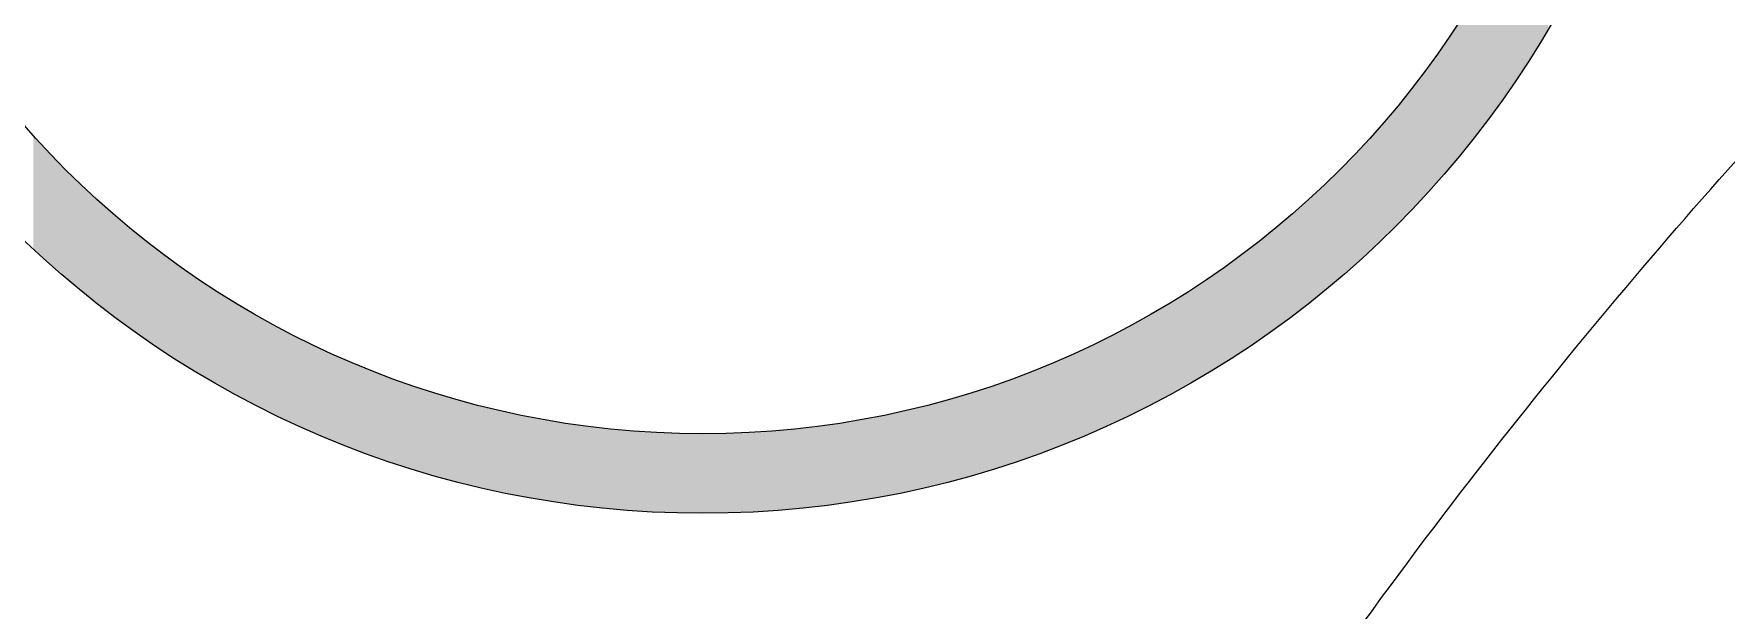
# Model space of a CAD drawing. Extents: x 14808 to 20058, y -13198 to -11680.
# Drawn here: x 15998.978 to 16002.171, y -12011.982 to -12010.895 of the extents above; entities that cross this region are included whole.
import ezdxf

# ---------------------------------------------------------------- set-up
doc = ezdxf.new("R2010")
doc.units = 0
doc.header["$LTSCALE"] = 7
doc.header["$MEASUREMENT"] = 0
doc.layers.get('0').update_dxf_attribs({"color": 2, "linetype": 'CONTINUOUS'})
doc.layers.add('D', color=2, linetype='CONTINUOUS')

msp = doc.modelspace()

# ---------------------------------------------------------------- linework, layer by layer
at = {"color": 7, "linetype": 'Continuous', "lineweight": 15}
for radius in [16.3242, 15.7587]:
    msp.add_circle((16010.5812, -12018.6267), radius, dxfattribs=at)
msp.add_open_spline([(15999.3312, -12018.6267), (15999.3367, -12018.3561), (15999.3473, -12017.8454), (15999.425, -12017.129), (15999.527, -12016.5091), (15999.6769, -12015.8263), (15999.8994, -12015.0553), (16000.2333, -12014.1795), (16000.6527, -12013.3058), (16001.139, -12012.4856), (16001.6632, -12011.7516), (16002.2225, -12011.0804), (16002.8233, -12010.4635), (16003.6071, -12009.776), (16004.4823, -12009.1523), (16005.1552, -12008.7666), (16005.5436, -12008.5664), (16005.6671, -12008.5068), (16005.7287, -12008.477)], degree=3, knots=[0, 0, 0, 0, 0.054702, 0.103217, 0.145543, 0.181681, 0.244502, 0.307634, 0.371182, 0.440853, 0.501729, 0.556883, 0.624061, 0.687782, 0.795186, 0.898263, 0.9492, 1, 1, 1, 1], dxfattribs=at)
at = {"layer": 'D'}
for radius in [1.85, 1.7]:
    msp.add_circle((16000.2401, -12009.9489), radius, dxfattribs=at)
for points in [[(16001.8207, -12010.9099), (16001.8139, -12010.5912), (16001.8207, -12010.5746)], [(16001.8207, -12010.9099), (16001.8207, -12010.5746), (16001.8357, -12010.8849)], [(16001.8047, -12010.9358), (16001.7885, -12010.6505), (16001.8047, -12010.6138)], [(16001.8139, -12010.9213), (16001.8047, -12010.6138), (16001.8139, -12010.5912)], [(16001.8047, -12010.9358), (16001.8047, -12010.6138), (16001.8139, -12010.9213)], [(16001.8139, -12010.9213), (16001.8139, -12010.5912), (16001.8207, -12010.9099)], [(16001.7875, -12010.9627), (16001.7694, -12010.6913), (16001.7875, -12010.6527)], [(16001.7885, -12010.9612), (16001.7875, -12010.6527), (16001.7885, -12010.6505)], [(16001.7875, -12010.9627), (16001.7875, -12010.6527), (16001.7885, -12010.9612)], [(16001.7885, -12010.9612), (16001.7885, -12010.6505), (16001.8047, -12010.9358)], [(16001.7621, -12011.0006), (16001.7502, -12010.7297), (16001.7621, -12010.706)], [(16001.7694, -12010.9897), (16001.7621, -12010.706), (16001.7694, -12010.6913)], [(16001.7621, -12011.0006), (16001.7621, -12010.706), (16001.7694, -12010.9897)], [(16001.7694, -12010.9897), (16001.7694, -12010.6913), (16001.7875, -12010.9627)], [(16001.7502, -12011.0173), (16001.7345, -12010.759), (16001.7502, -12010.7297)], [(16001.7502, -12011.0173), (16001.7502, -12010.7297), (16001.7621, -12011.0006)], [(16001.7299, -12011.0455), (16001.7086, -12010.8053), (16001.7299, -12010.7677)], [(16001.7345, -12011.0394), (16001.7299, -12010.7677), (16001.7345, -12010.759)], [(16001.7299, -12011.0455), (16001.7299, -12010.7677), (16001.7345, -12011.0394)], [(16001.7345, -12011.0394), (16001.7345, -12010.759), (16001.7502, -12011.0173)], [(16001.7086, -12011.0739), (16001.7059, -12010.8097), (16001.7086, -12010.8053)], [(16001.7086, -12011.0739), (16001.7086, -12010.8053), (16001.7299, -12011.0455)], [(16001.7059, -12011.0775), (16001.6863, -12010.8424), (16001.7059, -12010.8097)], [(16001.7059, -12011.0775), (16001.7059, -12010.8097), (16001.7086, -12011.0739)], [(16001.6763, -12011.1149), (16001.663, -12010.8791), (16001.6763, -12010.8581)], [(16001.6863, -12011.1023), (16001.6763, -12010.8581), (16001.6863, -12010.8424)], [(16001.6763, -12011.1149), (16001.6763, -12010.8581), (16001.6863, -12011.1023)], [(16001.6863, -12011.1023), (16001.6863, -12010.8424), (16001.7059, -12011.0775)], [(16001.663, -12011.131), (16001.6457, -12010.9048), (16001.663, -12010.8791)], [(16001.663, -12011.131), (16001.663, -12010.8791), (16001.6763, -12011.1149)], [(16001.6386, -12011.1597), (16001.6142, -12010.9498), (16001.6386, -12010.9153)], [(16001.6457, -12011.1516), (16001.6386, -12010.9153), (16001.6457, -12010.9048)], [(16001.6386, -12011.1597), (16001.6386, -12010.9153), (16001.6457, -12011.1516)], [(16001.6457, -12011.1516), (16001.6457, -12010.9048), (16001.663, -12011.131)], [(16001.6133, -12011.1885), (16001.5871, -12010.986), (16001.6133, -12010.9509)], [(16001.6142, -12011.1876), (16001.6133, -12010.9509), (16001.6142, -12010.9498)], [(16001.6133, -12011.1885), (16001.6133, -12010.9509), (16001.6142, -12011.1876)], [(16001.6142, -12011.1876), (16001.6142, -12010.9498), (16001.6386, -12011.1597)], [(16001.5816, -12011.2227), (16001.5599, -12011.0204), (16001.5816, -12010.9929)], [(16001.5871, -12011.2169), (16001.5816, -12010.9929), (16001.5871, -12010.986)], [(16001.5816, -12011.2227), (16001.5816, -12010.9929), (16001.5871, -12011.2169)], [(16001.5871, -12011.2169), (16001.5871, -12010.986), (16001.6133, -12011.1885)], [(16001.5599, -12011.2451), (16001.5482, -12011.0344), (16001.5599, -12011.0204)], [(16001.5599, -12011.2451), (16001.5599, -12011.0204), (16001.5816, -12011.2227)], [(16001.5318, -12011.2731), (16001.5139, -12011.0744), (16001.5318, -12011.0541)], [(16001.5482, -12011.257), (16001.5318, -12011.0541), (16001.5482, -12011.0344)], [(16001.5318, -12011.2731), (16001.5318, -12011.0541), (16001.5482, -12011.257)], [(16001.5482, -12011.257), (16001.5482, -12011.0344), (16001.5599, -12011.2451)], [(15999.0014, -12011.323), (15998.9774, -12011.0872), (15999.0014, -12011.113)], [(15998.9774, -12011.3008), (15998.9774, -12011.0872), (15999.0014, -12011.323)], [(16001.5027, -12011.3008), (16001.4788, -12011.113), (16001.5027, -12011.0872)], [(16001.5139, -12011.2904), (16001.5027, -12011.0872), (16001.5139, -12011.0744)], [(16001.5027, -12011.3008), (16001.5027, -12011.0872), (16001.5139, -12011.2904)], [(16001.5139, -12011.2904), (16001.5139, -12011.0744), (16001.5318, -12011.2731)], [(15999.0073, -12011.3282), (15999.0014, -12011.113), (15999.0073, -12011.1194)], [(15999.0014, -12011.323), (15999.0014, -12011.113), (15999.0073, -12011.3282)], [(15999.0373, -12011.3545), (15999.0073, -12011.1194), (15999.0373, -12011.1503)], [(15999.0073, -12011.3282), (15999.0073, -12011.1194), (15999.0373, -12011.3545)], [(16001.4729, -12011.3282), (16001.4428, -12011.1503), (16001.4729, -12011.1194)], [(16001.4788, -12011.323), (16001.4729, -12011.1194), (16001.4788, -12011.113)], [(16001.4729, -12011.3282), (16001.4729, -12011.1194), (16001.4788, -12011.323)], [(16001.4788, -12011.323), (16001.4788, -12011.113), (16001.5027, -12011.3008)], [(15999.038, -12011.3551), (15999.0373, -12011.1503), (15999.038, -12011.151)], [(15999.0373, -12011.3545), (15999.0373, -12011.1503), (15999.038, -12011.3551)], [(15999.0695, -12011.3814), (15999.038, -12011.151), (15999.0695, -12011.1817)], [(15999.038, -12011.3551), (15999.038, -12011.151), (15999.0695, -12011.3814)], [(16001.4422, -12011.3551), (16001.4106, -12011.1817), (16001.4422, -12011.151)], [(16001.4428, -12011.3545), (16001.4422, -12011.151), (16001.4428, -12011.1503)], [(16001.4422, -12011.3551), (16001.4422, -12011.151), (16001.4428, -12011.3545)], [(16001.4428, -12011.3545), (16001.4428, -12011.1503), (16001.4729, -12011.3282)], [(15999.074, -12011.3851), (15999.0695, -12011.1817), (15999.074, -12011.1858)], [(15999.0695, -12011.3814), (15999.0695, -12011.1817), (15999.074, -12011.3851)], [(15999.1018, -12011.4071), (15999.074, -12011.1858), (15999.1018, -12011.2115)], [(15999.074, -12011.3851), (15999.074, -12011.1858), (15999.1018, -12011.4071)], [(16001.4061, -12011.3851), (16001.3784, -12011.2115), (16001.4061, -12011.1858)], [(16001.4106, -12011.3814), (16001.4061, -12011.1858), (16001.4106, -12011.1817)], [(16001.4061, -12011.3851), (16001.4061, -12011.1858), (16001.4106, -12011.3814)], [(16001.4106, -12011.3814), (16001.4106, -12011.1817), (16001.4422, -12011.3551)], [(15999.1115, -12011.4147), (15999.1018, -12011.2115), (15999.1115, -12011.22)], [(15999.1018, -12011.4071), (15999.1018, -12011.2115), (15999.1115, -12011.4147)], [(15999.1348, -12011.4323), (15999.1115, -12011.22), (15999.1348, -12011.2406)], [(15999.1115, -12011.4147), (15999.1115, -12011.22), (15999.1348, -12011.4323)], [(16001.3687, -12011.4147), (16001.3453, -12011.2406), (16001.3687, -12011.22)], [(16001.3784, -12011.4071), (16001.3687, -12011.22), (16001.3784, -12011.2115)], [(16001.3687, -12011.4147), (16001.3687, -12011.22), (16001.3784, -12011.4071)], [(16001.3784, -12011.4071), (16001.3784, -12011.2115), (16001.4061, -12011.3851)], [(15999.1496, -12011.4433), (15999.1348, -12011.2406), (15999.1496, -12011.2529)], [(15999.1348, -12011.4323), (15999.1348, -12011.2406), (15999.1496, -12011.4433)], [(15999.1686, -12011.4568), (15999.1496, -12011.2529), (15999.1686, -12011.2687)], [(15999.1496, -12011.4433), (15999.1496, -12011.2529), (15999.1686, -12011.4568)], [(16001.3306, -12011.4433), (16001.3116, -12011.2687), (16001.3306, -12011.2529)], [(16001.3453, -12011.4323), (16001.3306, -12011.2529), (16001.3453, -12011.2406)], [(16001.3306, -12011.4433), (16001.3306, -12011.2529), (16001.3453, -12011.4323)], [(16001.3453, -12011.4323), (16001.3453, -12011.2406), (16001.3687, -12011.4147)], [(15999.1884, -12011.4709), (15999.1686, -12011.2687), (15999.1884, -12011.2843)], [(15999.1686, -12011.4568), (15999.1686, -12011.2687), (15999.1884, -12011.4709)], [(15999.203, -12011.4807), (15999.1884, -12011.2843), (15999.203, -12011.2959)], [(15999.1884, -12011.4709), (15999.1884, -12011.2843), (15999.203, -12011.4807)], [(16001.2918, -12011.4709), (16001.2772, -12011.2959), (16001.2918, -12011.2843)], [(16001.3116, -12011.4568), (16001.2918, -12011.2843), (16001.3116, -12011.2687)], [(16001.2918, -12011.4709), (16001.2918, -12011.2843), (16001.3116, -12011.4568)], [(16001.3116, -12011.4568), (16001.3116, -12011.2687), (16001.3306, -12011.4433)], [(15999.2277, -12011.4973), (15999.203, -12011.2959), (15999.2277, -12011.3144)], [(15999.203, -12011.4807), (15999.203, -12011.2959), (15999.2277, -12011.4973)], [(15999.238, -12011.5038), (15999.2277, -12011.3144), (15999.238, -12011.3221)], [(15999.2277, -12011.4973), (15999.2277, -12011.3144), (15999.238, -12011.5038)], [(16001.2524, -12011.4973), (16001.2421, -12011.3221), (16001.2524, -12011.3144)], [(16001.2772, -12011.4807), (16001.2524, -12011.3144), (16001.2772, -12011.2959)], [(16001.2524, -12011.4973), (16001.2524, -12011.3144), (16001.2772, -12011.4807)], [(16001.2772, -12011.4807), (16001.2772, -12011.2959), (16001.2918, -12011.4709)], [(15999.2677, -12011.5227), (15999.238, -12011.3221), (15999.2677, -12011.3432)], [(15999.238, -12011.5038), (15999.238, -12011.3221), (15999.2677, -12011.5227)], [(15999.2736, -12011.5263), (15999.2677, -12011.3432), (15999.2736, -12011.3474)], [(15999.2677, -12011.5227), (15999.2677, -12011.3432), (15999.2736, -12011.5263)], [(15999.3081, -12011.547), (15999.2736, -12011.3474), (15999.3081, -12011.3706)], [(15999.2736, -12011.5263), (15999.2736, -12011.3474), (15999.3081, -12011.547)], [(16001.2065, -12011.5263), (16001.172, -12011.3706), (16001.2065, -12011.3474)], [(16001.2125, -12011.5227), (16001.2065, -12011.3474), (16001.2125, -12011.3432)], [(16001.2065, -12011.5263), (16001.2065, -12011.3474), (16001.2125, -12011.5227)], [(16001.2421, -12011.5038), (16001.2125, -12011.3432), (16001.2421, -12011.3221)], [(16001.2125, -12011.5227), (16001.2125, -12011.3432), (16001.2421, -12011.5038)], [(16001.2421, -12011.5038), (16001.2421, -12011.3221), (16001.2524, -12011.4973)], [(15999.3098, -12011.548), (15999.3081, -12011.3706), (15999.3098, -12011.3718)], [(15999.3081, -12011.547), (15999.3081, -12011.3706), (15999.3098, -12011.548)], [(15999.3465, -12011.5687), (15999.3098, -12011.3718), (15999.3465, -12011.3951)], [(15999.3098, -12011.548), (15999.3098, -12011.3718), (15999.3465, -12011.5687)], [(16001.1703, -12011.548), (16001.1336, -12011.3951), (16001.1703, -12011.3718)], [(16001.172, -12011.547), (16001.1703, -12011.3718), (16001.172, -12011.3706)], [(16001.1703, -12011.548), (16001.1703, -12011.3718), (16001.172, -12011.547)], [(16001.172, -12011.547), (16001.172, -12011.3706), (16001.2065, -12011.5263)], [(15999.349, -12011.5702), (15999.3465, -12011.3951), (15999.349, -12011.3966)], [(15999.3465, -12011.5687), (15999.3465, -12011.3951), (15999.349, -12011.5702)], [(15999.3837, -12011.5886), (15999.349, -12011.3966), (15999.3837, -12011.4174)], [(15999.349, -12011.5702), (15999.349, -12011.3966), (15999.3837, -12011.5886)], [(16001.1311, -12011.5702), (16001.0965, -12011.4174), (16001.1311, -12011.3966)], [(16001.1336, -12011.5687), (16001.1311, -12011.3966), (16001.1336, -12011.3951)], [(16001.1311, -12011.5702), (16001.1311, -12011.3966), (16001.1336, -12011.5687)], [(16001.1336, -12011.5687), (16001.1336, -12011.3951), (16001.1703, -12011.548)], [(15999.3904, -12011.5922), (15999.3837, -12011.4174), (15999.3904, -12011.4212)], [(15999.3837, -12011.5886), (15999.3837, -12011.4174), (15999.3904, -12011.5922)], [(15999.4213, -12011.6077), (15999.3904, -12011.4212), (15999.4213, -12011.4387)], [(15999.3904, -12011.5922), (15999.3904, -12011.4212), (15999.4213, -12011.6077)], [(15999.4321, -12011.6131), (15999.4213, -12011.4387), (15999.4321, -12011.4445)], [(15999.4213, -12011.6077), (15999.4213, -12011.4387), (15999.4321, -12011.6131)], [(15999.4593, -12011.6259), (15999.4321, -12011.4445), (15999.4593, -12011.459)], [(15999.4321, -12011.6131), (15999.4321, -12011.4445), (15999.4593, -12011.6259)], [(16001.0481, -12011.6131), (16001.0209, -12011.459), (16001.0481, -12011.4445)], [(16001.0589, -12011.6077), (16001.0481, -12011.4445), (16001.0589, -12011.4387)], [(16001.0481, -12011.6131), (16001.0481, -12011.4445), (16001.0589, -12011.6077)], [(16001.0898, -12011.5922), (16001.0589, -12011.4387), (16001.0898, -12011.4212)], [(16001.0589, -12011.6077), (16001.0589, -12011.4387), (16001.0898, -12011.5922)], [(16001.0965, -12011.5886), (16001.0898, -12011.4212), (16001.0965, -12011.4174)], [(16001.0898, -12011.5922), (16001.0898, -12011.4212), (16001.0965, -12011.5886)], [(16001.0965, -12011.5886), (16001.0965, -12011.4174), (16001.1311, -12011.5702)], [(15999.4742, -12011.6329), (15999.4593, -12011.459), (15999.4742, -12011.4664)], [(15999.4593, -12011.6259), (15999.4593, -12011.459), (15999.4742, -12011.6329)], [(15999.4976, -12011.6432), (15999.4742, -12011.4664), (15999.4976, -12011.4782)], [(15999.4742, -12011.6329), (15999.4742, -12011.4664), (15999.4976, -12011.6432)], [(16001.006, -12011.6329), (16000.9825, -12011.4782), (16001.006, -12011.4664)], [(16001.0209, -12011.6259), (16001.006, -12011.4664), (16001.0209, -12011.459)], [(16001.006, -12011.6329), (16001.006, -12011.4664), (16001.0209, -12011.6259)], [(16001.0209, -12011.6259), (16001.0209, -12011.459), (16001.0481, -12011.6131)], [(15999.5165, -12011.6515), (15999.4976, -12011.4782), (15999.5165, -12011.4871)], [(15999.4976, -12011.6432), (15999.4976, -12011.4782), (15999.5165, -12011.6515)], [(15999.5363, -12011.6596), (15999.5165, -12011.4871), (15999.5363, -12011.4963)], [(15999.5165, -12011.6515), (15999.5165, -12011.4871), (15999.5363, -12011.6596)], [(15999.5591, -12011.669), (15999.5363, -12011.4963), (15999.5591, -12011.5064)], [(15999.5363, -12011.6596), (15999.5363, -12011.4963), (15999.5591, -12011.669)], [(15999.5752, -12011.6751), (15999.5591, -12011.5064), (15999.5752, -12011.5135)], [(15999.5591, -12011.669), (15999.5591, -12011.5064), (15999.5752, -12011.6751)], [(16000.9211, -12011.669), (16000.905, -12011.5135), (16000.9211, -12011.5064)], [(16000.9439, -12011.6596), (16000.9211, -12011.5064), (16000.9439, -12011.4963)], [(16000.9211, -12011.669), (16000.9211, -12011.5064), (16000.9439, -12011.6596)], [(16000.9636, -12011.6515), (16000.9439, -12011.4963), (16000.9636, -12011.4871)], [(16000.9439, -12011.6596), (16000.9439, -12011.4963), (16000.9636, -12011.6515)], [(16000.9825, -12011.6432), (16000.9636, -12011.4871), (16000.9825, -12011.4782)], [(16000.9636, -12011.6515), (16000.9636, -12011.4871), (16000.9825, -12011.6432)], [(16000.9825, -12011.6432), (16000.9825, -12011.4782), (16001.006, -12011.6329)], [(15999.6019, -12011.6853), (15999.5752, -12011.5135), (15999.6019, -12011.5244)], [(15999.5752, -12011.6751), (15999.5752, -12011.5135), (15999.6019, -12011.6853)], [(15999.6143, -12011.6897), (15999.6019, -12011.5244), (15999.6143, -12011.5295)], [(15999.6019, -12011.6853), (15999.6019, -12011.5244), (15999.6143, -12011.6897)], [(15999.6448, -12011.7005), (15999.6143, -12011.5295), (15999.6448, -12011.5412)], [(15999.6143, -12011.6897), (15999.6143, -12011.5295), (15999.6448, -12011.7005)], [(15999.6536, -12011.7034), (15999.6448, -12011.5412), (15999.6536, -12011.5445)], [(15999.6448, -12011.7005), (15999.6448, -12011.5412), (15999.6536, -12011.7034)], [(16000.8353, -12011.7005), (16000.8265, -12011.5445), (16000.8353, -12011.5412)], [(16000.8658, -12011.6897), (16000.8353, -12011.5412), (16000.8658, -12011.5295)], [(16000.8353, -12011.7005), (16000.8353, -12011.5412), (16000.8658, -12011.6897)], [(16000.8783, -12011.6853), (16000.8658, -12011.5295), (16000.8783, -12011.5244)], [(16000.8658, -12011.6897), (16000.8658, -12011.5295), (16000.8783, -12011.6853)], [(16000.905, -12011.6751), (16000.8783, -12011.5244), (16000.905, -12011.5135)], [(16000.8783, -12011.6853), (16000.8783, -12011.5244), (16000.905, -12011.6751)], [(16000.905, -12011.6751), (16000.905, -12011.5135), (16000.9211, -12011.669)], [(15999.6879, -12011.7146), (15999.6536, -12011.5445), (15999.6879, -12011.5566)], [(15999.6536, -12011.7034), (15999.6536, -12011.5445), (15999.6879, -12011.7146)], [(15999.6931, -12011.7161), (15999.6879, -12011.5566), (15999.6931, -12011.5585)], [(15999.6879, -12011.7146), (15999.6879, -12011.5566), (15999.6931, -12011.7161)], [(15999.731, -12011.7275), (15999.6931, -12011.5585), (15999.731, -12011.5709)], [(15999.6931, -12011.7161), (15999.6931, -12011.5585), (15999.731, -12011.7275)], [(15999.7327, -12011.7279), (15999.731, -12011.5709), (15999.7327, -12011.5714)], [(15999.731, -12011.7275), (15999.731, -12011.5709), (15999.7327, -12011.7279)], [(15999.7723, -12011.7387), (15999.7327, -12011.5714), (15999.7723, -12011.5833)], [(15999.7327, -12011.7279), (15999.7327, -12011.5714), (15999.7723, -12011.7387)], [(16000.7475, -12011.7279), (16000.7078, -12011.5833), (16000.7475, -12011.5714)], [(16000.7491, -12011.7275), (16000.7475, -12011.5714), (16000.7491, -12011.5709)], [(16000.7475, -12011.7279), (16000.7475, -12011.5714), (16000.7491, -12011.7275)], [(16000.7871, -12011.7161), (16000.7491, -12011.5709), (16000.7871, -12011.5585)], [(16000.7491, -12011.7275), (16000.7491, -12011.5709), (16000.7871, -12011.7161)], [(16000.7923, -12011.7146), (16000.7871, -12011.5585), (16000.7923, -12011.5566)], [(16000.7871, -12011.7161), (16000.7871, -12011.5585), (16000.7923, -12011.7146)], [(16000.8265, -12011.7034), (16000.7923, -12011.5566), (16000.8265, -12011.5445)], [(16000.7923, -12011.7146), (16000.7923, -12011.5566), (16000.8265, -12011.7034)], [(16000.8265, -12011.7034), (16000.8265, -12011.5445), (16000.8353, -12011.7005)], [(15999.7742, -12011.7393), (15999.7723, -12011.5833), (15999.7742, -12011.5838)], [(15999.7723, -12011.7387), (15999.7723, -12011.5833), (15999.7742, -12011.7393)], [(15999.812, -12011.7486), (15999.7742, -12011.5838), (15999.812, -12011.5941)], [(15999.7742, -12011.7393), (15999.7742, -12011.5838), (15999.812, -12011.7486)], [(15999.8173, -12011.7499), (15999.812, -12011.5941), (15999.8173, -12011.5954)], [(15999.812, -12011.7486), (15999.812, -12011.5941), (15999.8173, -12011.7499)], [(15999.8516, -12011.7575), (15999.8173, -12011.5954), (15999.8516, -12011.6039)], [(15999.8173, -12011.7499), (15999.8173, -12011.5954), (15999.8516, -12011.7575)], [(15999.8604, -12011.7595), (15999.8516, -12011.6039), (15999.8604, -12011.6059)], [(15999.8516, -12011.7575), (15999.8516, -12011.6039), (15999.8604, -12011.7595)], [(16000.6285, -12011.7575), (16000.6197, -12011.6059), (16000.6285, -12011.6039)], [(16000.6628, -12011.7499), (16000.6285, -12011.6039), (16000.6628, -12011.5954)], [(16000.6285, -12011.7575), (16000.6285, -12011.6039), (16000.6628, -12011.7499)], [(16000.6682, -12011.7486), (16000.6628, -12011.5954), (16000.6682, -12011.5941)], [(16000.6628, -12011.7499), (16000.6628, -12011.5954), (16000.6682, -12011.7486)], [(16000.706, -12011.7393), (16000.6682, -12011.5941), (16000.706, -12011.5838)], [(16000.6682, -12011.7486), (16000.6682, -12011.5941), (16000.706, -12011.7393)], [(16000.7078, -12011.7387), (16000.706, -12011.5838), (16000.7078, -12011.5833)], [(16000.706, -12011.7393), (16000.706, -12011.5838), (16000.7078, -12011.7387)], [(16000.7078, -12011.7387), (16000.7078, -12011.5833), (16000.7475, -12011.7279)], [(15999.8912, -12011.7656), (15999.8604, -12011.6059), (15999.8912, -12011.6127)], [(15999.8604, -12011.7595), (15999.8604, -12011.6059), (15999.8912, -12011.7656)], [(15999.9034, -12011.768), (15999.8912, -12011.6127), (15999.9034, -12011.6151)], [(15999.8912, -12011.7656), (15999.8912, -12011.6127), (15999.9034, -12011.768)], [(15999.9307, -12011.7727), (15999.9034, -12011.6151), (15999.9307, -12011.6205)], [(15999.9034, -12011.768), (15999.9034, -12011.6151), (15999.9307, -12011.7727)], [(15999.9463, -12011.7754), (15999.9307, -12011.6205), (15999.9463, -12011.6232)], [(15999.9307, -12011.7727), (15999.9307, -12011.6205), (15999.9463, -12011.7754)], [(15999.9701, -12011.779), (15999.9463, -12011.6232), (15999.9701, -12011.6273)], [(15999.9463, -12011.7754), (15999.9463, -12011.6232), (15999.9701, -12011.779)], [(15999.989, -12011.7818), (15999.9701, -12011.6273), (15999.989, -12011.6301)], [(15999.9701, -12011.779), (15999.9701, -12011.6273), (15999.989, -12011.7818)], [(16000.0094, -12011.7843), (15999.989, -12011.6301), (16000.0094, -12011.6332)], [(15999.989, -12011.7818), (15999.989, -12011.6301), (16000.0094, -12011.7843)], [(16000.0316, -12011.7871), (16000.0094, -12011.6332), (16000.0316, -12011.6359)], [(16000.0094, -12011.7843), (16000.0094, -12011.6332), (16000.0316, -12011.7871)], [(16000.0485, -12011.7888), (16000.0316, -12011.6359), (16000.0485, -12011.638)], [(16000.0316, -12011.7871), (16000.0316, -12011.6359), (16000.0485, -12011.7888)], [(16000.4486, -12011.7871), (16000.4317, -12011.638), (16000.4486, -12011.6359)], [(16000.4708, -12011.7843), (16000.4486, -12011.6359), (16000.4708, -12011.6332)], [(16000.4486, -12011.7871), (16000.4486, -12011.6359), (16000.4708, -12011.7843)], [(16000.4911, -12011.7818), (16000.4708, -12011.6332), (16000.4911, -12011.6301)], [(16000.4708, -12011.7843), (16000.4708, -12011.6332), (16000.4911, -12011.7818)], [(16000.51, -12011.779), (16000.4911, -12011.6301), (16000.51, -12011.6273)], [(16000.4911, -12011.7818), (16000.4911, -12011.6301), (16000.51, -12011.779)], [(16000.5338, -12011.7754), (16000.51, -12011.6273), (16000.5338, -12011.6232)], [(16000.51, -12011.779), (16000.51, -12011.6273), (16000.5338, -12011.7754)], [(16000.5494, -12011.7727), (16000.5338, -12011.6232), (16000.5494, -12011.6205)], [(16000.5338, -12011.7754), (16000.5338, -12011.6232), (16000.5494, -12011.7727)], [(16000.5767, -12011.768), (16000.5494, -12011.6205), (16000.5767, -12011.6151)], [(16000.5494, -12011.7727), (16000.5494, -12011.6205), (16000.5767, -12011.768)], [(16000.5889, -12011.7656), (16000.5767, -12011.6151), (16000.5889, -12011.6127)], [(16000.5767, -12011.768), (16000.5767, -12011.6151), (16000.5889, -12011.7656)], [(16000.6197, -12011.7595), (16000.5889, -12011.6127), (16000.6197, -12011.6059)], [(16000.5889, -12011.7656), (16000.5889, -12011.6127), (16000.6197, -12011.7595)], [(16000.6197, -12011.7595), (16000.6197, -12011.6059), (16000.6285, -12011.7575)], [(16000.0738, -12011.7914), (16000.0485, -12011.638), (16000.0738, -12011.6406)], [(16000.0485, -12011.7888), (16000.0485, -12011.638), (16000.0738, -12011.7914)], [(16000.0873, -12011.7925), (16000.0738, -12011.6406), (16000.0873, -12011.642)], [(16000.0738, -12011.7914), (16000.0738, -12011.6406), (16000.0873, -12011.7925)], [(16000.1159, -12011.7947), (16000.0873, -12011.642), (16000.1159, -12011.6443)], [(16000.0873, -12011.7925), (16000.0873, -12011.642), (16000.1159, -12011.7947)], [(16000.1259, -12011.7953), (16000.1159, -12011.6443), (16000.1259, -12011.645)], [(16000.1159, -12011.7947), (16000.1159, -12011.6443), (16000.1259, -12011.7953)], [(16000.1576, -12011.797), (16000.1259, -12011.645), (16000.1576, -12011.6468)], [(16000.1259, -12011.7953), (16000.1259, -12011.645), (16000.1576, -12011.797)], [(16000.1643, -12011.7973), (16000.1576, -12011.6468), (16000.1643, -12011.6472)], [(16000.1576, -12011.797), (16000.1576, -12011.6468), (16000.1643, -12011.7973)], [(16000.199, -12011.7984), (16000.1643, -12011.6472), (16000.199, -12011.6483)], [(16000.1643, -12011.7973), (16000.1643, -12011.6472), (16000.199, -12011.7984)], [(16000.2023, -12011.7985), (16000.199, -12011.6483), (16000.2023, -12011.6485)], [(16000.199, -12011.7984), (16000.199, -12011.6483), (16000.2023, -12011.7985)], [(16000.2401, -12011.7989), (16000.2023, -12011.6485), (16000.2401, -12011.6489)], [(16000.2023, -12011.7985), (16000.2023, -12011.6485), (16000.2401, -12011.7989)], [(16000.2778, -12011.7985), (16000.2401, -12011.6489), (16000.2778, -12011.6485)], [(16000.2401, -12011.7989), (16000.2401, -12011.6489), (16000.2778, -12011.7985)], [(16000.2811, -12011.7984), (16000.2778, -12011.6485), (16000.2811, -12011.6483)], [(16000.2778, -12011.7985), (16000.2778, -12011.6485), (16000.2811, -12011.7984)], [(16000.3159, -12011.7973), (16000.2811, -12011.6483), (16000.3159, -12011.6472)], [(16000.2811, -12011.7984), (16000.2811, -12011.6483), (16000.3159, -12011.7973)], [(16000.3226, -12011.797), (16000.3159, -12011.6472), (16000.3226, -12011.6468)], [(16000.3159, -12011.7973), (16000.3159, -12011.6472), (16000.3226, -12011.797)], [(16000.3542, -12011.7953), (16000.3226, -12011.6468), (16000.3542, -12011.645)], [(16000.3226, -12011.797), (16000.3226, -12011.6468), (16000.3542, -12011.7953)], [(16000.3643, -12011.7947), (16000.3542, -12011.645), (16000.3643, -12011.6443)], [(16000.3542, -12011.7953), (16000.3542, -12011.645), (16000.3643, -12011.7947)], [(16000.3928, -12011.7925), (16000.3643, -12011.6443), (16000.3928, -12011.642)], [(16000.3643, -12011.7947), (16000.3643, -12011.6443), (16000.3928, -12011.7925)], [(16000.4063, -12011.7914), (16000.3928, -12011.642), (16000.4063, -12011.6406)], [(16000.3928, -12011.7925), (16000.3928, -12011.642), (16000.4063, -12011.7914)], [(16000.4317, -12011.7888), (16000.4063, -12011.6406), (16000.4317, -12011.638)], [(16000.4063, -12011.7914), (16000.4063, -12011.6406), (16000.4317, -12011.7888)], [(16000.4317, -12011.7888), (16000.4317, -12011.638), (16000.4486, -12011.7871)]]:
    msp.add_solid(points, dxfattribs=at)

doc.saveas('drawing.dxf')
